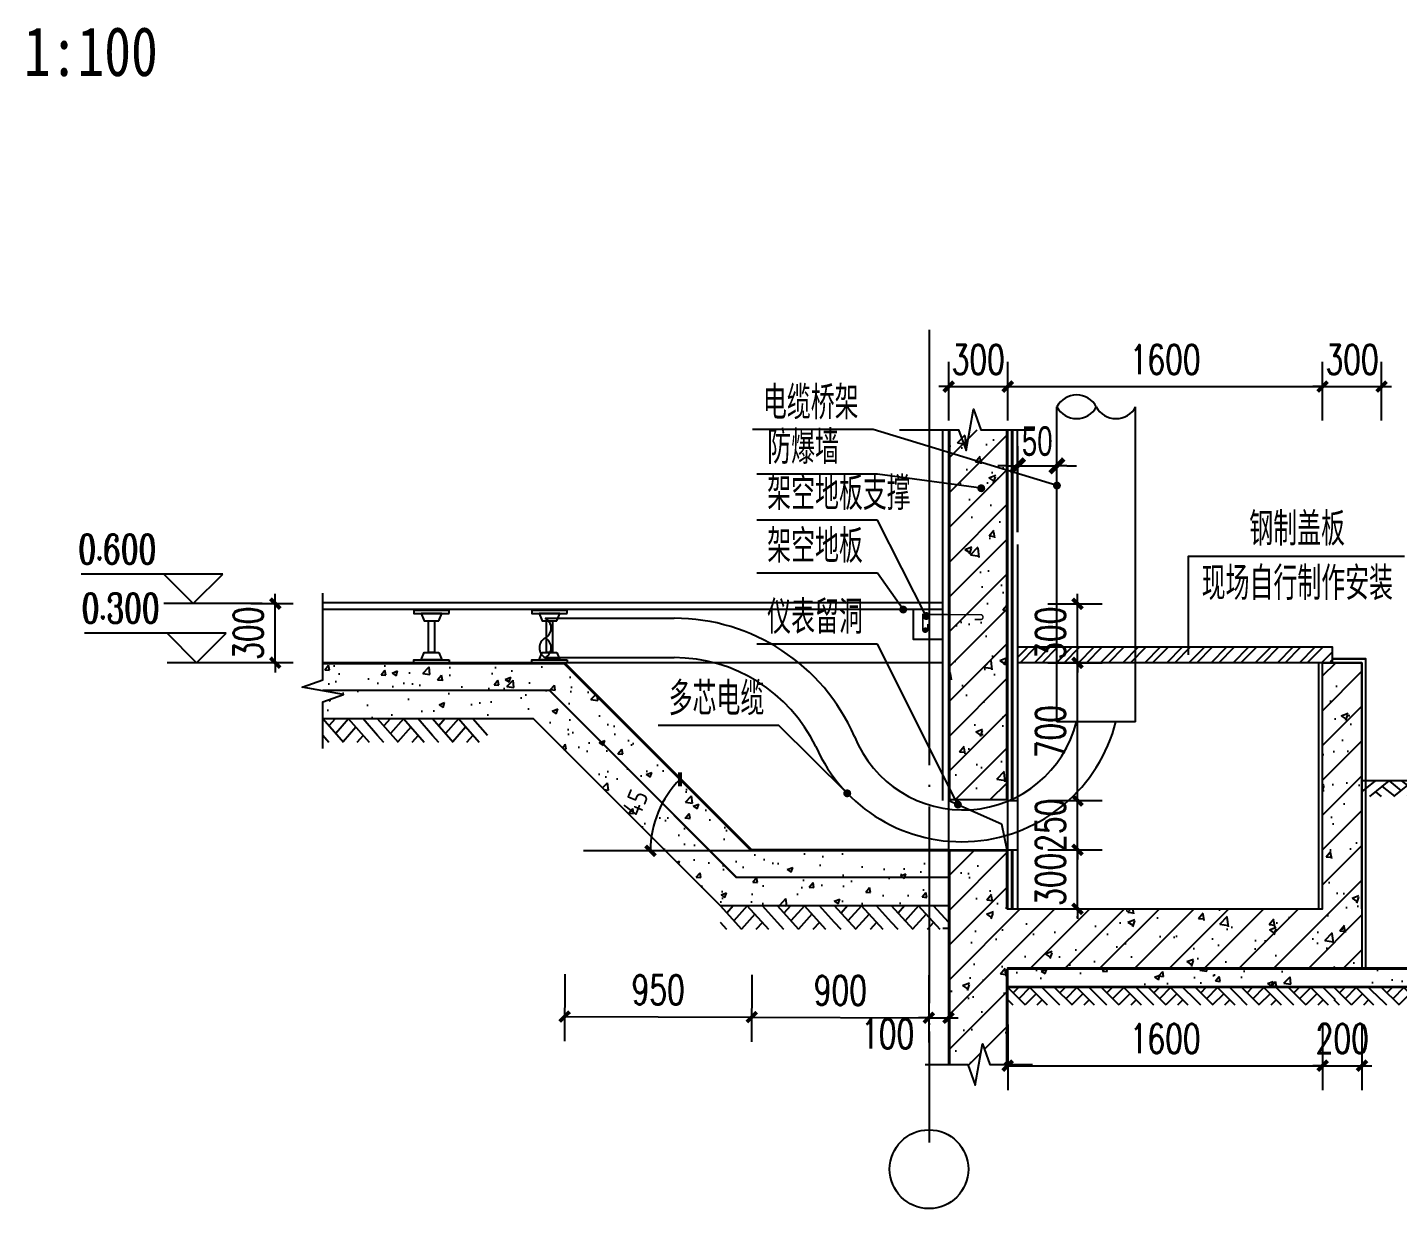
# Model space of a CAD drawing. Extents: x 5066963 to 5185393, y -485691 to -238129.
# Drawn here: x 5157944 to 5171868, y -411792 to -399793 of the extents above; entities that cross this region are included whole.
import ezdxf
from ezdxf.enums import TextEntityAlignment as Align

# ---------------------------------------------------------------- set-up
doc = ezdxf.new("R2010")
doc.units = 0
doc.header["$LTSCALE"] = 1000
doc.header["$MEASUREMENT"] = 0
doc.linetypes.add('DASH', pattern=[0.35, 0.25, -0.1])
doc.linetypes.add('DOTE', pattern=[2.42, 2, -0.2, 0.02, -0.2])
doc.layers.get('0').update_dxf_attribs({"linetype": 'CONTINUOUS'})
doc.layers.get('Defpoints').update_dxf_attribs({"linetype": 'CONTINUOUS'})
doc.layers.add('_0', color=7, linetype='CONTINUOUS', lineweight=25)
for name, color, linetype in [('AXIS', 3, 'CONTINUOUS'), ('AXIS_TEXT', 7, 'CONTINUOUS'), ('DIM_ELEV', 3, 'CONTINUOUS'), ('DIM_LEAD', 3, 'CONTINUOUS'), ('DIM_SYMB', 3, 'CONTINUOUS'), ('DOTE', 252, 'CONTINUOUS'), ('GROUND', 2, 'CONTINUOUS'), ('PUB_DIM', 3, 'CONTINUOUS'), ('PUB_HATCH', 8, 'CONTINUOUS'), ('PUB_TEXT', 7, 'CONTINUOUS'), ('REIN', 140, 'CONTINUOUS'), ('WALL', 2, 'CONTINUOUS'), ('z-详图标注', 3, 'CONTINUOUS'), ('图名', 15, 'CONTINUOUS'), ('填充', 251, 'CONTINUOUS')]:
    doc.layers.add(name, color=color, linetype=linetype)
doc.styles.add('_TCH_DIM', font='SIMPLEX', dxfattribs={"bigfont": 'GBCBIG'})
doc.styles.add('_TCH_DIM_T3', font='SIMPLEX', dxfattribs={"width": 0.705882, "bigfont": 'GBCBIG'})
doc.styles.add('_TCH_LABEL', font='COMPLEX', dxfattribs={"bigfont": 'GBCBIG'})
doc.styles.add('BW_DIM_T3', font='Bweng.shx', dxfattribs={"width": 0.7, "bigfont": 'hztxt.shx'})
doc.styles.add('COMPLEX', font='COMPLEX')
doc.styles.get("Standard").update_dxf_attribs({"font": 'GBENOR', "bigfont": 'GBCBIG'})
doc.styles.add('宋体', font='', dxfattribs={"width": 0.7})
doc.styles.get('宋体').set_extended_font_data('SimSun')
doc.dimstyles.new('_TCH_ARCH&&100', dxfattribs={"dimtxt": 297.5, "dimasz": 100, "dimexe": 250, "dimexo": 300, "dimgap": 126.25, "dimtad": 1, "dimdec": 0, "dimzin": 0, "dimdsep": 46, "dimtxsty": '_TCH_DIM_T3', "dimblk": 'ARCHTICK', "dimcen": 0.09, "dimclrt": 7, "dimazin": 2, "dimtfac": 1, "dimtdec": 0, "dimtix": 1, "dimtmove": 2, "dimatfit": 3, "dimfxl": 0, "dimtolj": 1, "dimtzin": 0, "dimarcsym": 0})
doc.dimstyles.new('CYZ_25_100$TCH&&100', dxfattribs={"dimtxt": 300, "dimasz": 100, "dimexe": 100, "dimexo": 100, "dimgap": 100, "dimtad": 1, "dimdec": 0, "dimlfac": 0.25, "dimzin": 0, "dimdsep": 46, "dimtxsty": 'BW_DIM_T3', "dimblk": '_bwk', "dimcen": 0, "dimclrt": 7, "dimadec": 0, "dimazin": 0, "dimtfac": 1, "dimtdec": 0, "dimtix": 1, "dimtmove": 2, "dimatfit": 0, "dimfxl": 0, "dimtolj": 1, "dimtzin": 0, "dimarcsym": 0})
doc.dimstyles.get("Standard").update_dxf_attribs({"dimscale": 100, "dimtxt": 3.5, "dimasz": 1, "dimexe": 2.5, "dimexo": 3, "dimgap": 1.5, "dimtad": 1, "dimdec": 0, "dimzin": 0, "dimdsep": 46, "dimtxsty": 'Standard', "dimblk": 'ARCHTICK', "dimcen": 0.09, "dimadec": 0, "dimazin": 0, "dimtfac": 1, "dimtdec": 0, "dimtix": 1, "dimtmove": 2, "dimatfit": 3, "dimfxl": 0, "dimtolj": 1, "dimtzin": 0, "dimarcsym": 0})

# ---------------------------------------------------------------- blocks, each defined once
blk = doc.blocks.new('_ArchTick')
at = {"color": 0, "linetype": 'ByBlock', "const_width": 0.4}
blk.add_lwpolyline([(-0.5, -0.5), (0.5, 0.5)], dxfattribs=at)
blk = doc.blocks.new('*D64')
at = {"layer": 'Defpoints', "color": 0}
for p in [(5168015, -408147), (5168615, -408147), (5168015, -408747)]:
    blk.add_point(p, dxfattribs=at)
at = {"layer": 'PUB_DIM', "color": 0, "lineweight": -2}
for p, q in [((5168615, -408147), (5168615, -408047)), ((5168315, -408147), (5168865, -408147)), ((5168615, -408747), (5168615, -408147)), ((5168315, -408747), (5168865, -408747)), ((5168615, -408747), (5168615, -408847))]:
    blk.add_line(p, q, dxfattribs=at)
at = {"layer": 'PUB_DIM', "color": 0, "lineweight": -2, "xscale": 100, "yscale": 100, "zscale": 100}
for p, rotation in [((5168615, -408147), 270), ((5168615, -408747), 90)]:
    blk.add_blockref('_ArchTick', p, dxfattribs=dict(at, rotation=rotation))
at = {"layer": 'PUB_DIM', "color": 7, "insert": (5168340, -408447), "char_height": 297.5, "attachment_point": 5, "rotation": 90, "style": '_TCH_DIM_T3'}
blk.add_mtext('\\A1;300', dxfattribs=at)
blk = doc.blocks.new('*D65')
at = {"layer": 'Defpoints', "color": 0}
for p in [(5168015, -407647), (5168615, -407647), (5168015, -408147)]:
    blk.add_point(p, dxfattribs=at)
at = {"layer": 'PUB_DIM', "color": 0, "lineweight": -2}
for p, q in [((5168615, -407647), (5168615, -407547)), ((5168315, -407647), (5168865, -407647)), ((5168615, -408147), (5168615, -407647)), ((5168315, -408147), (5168865, -408147)), ((5168615, -408147), (5168615, -408247))]:
    blk.add_line(p, q, dxfattribs=at)
at = {"layer": 'PUB_DIM', "color": 0, "lineweight": -2, "xscale": 100, "yscale": 100, "zscale": 100}
for p, rotation in [((5168615, -407647), 270), ((5168615, -408147), 90)]:
    blk.add_blockref('_ArchTick', p, dxfattribs=dict(at, rotation=rotation))
at = {"layer": 'PUB_DIM', "color": 7, "insert": (5168340, -407897), "char_height": 297.5, "attachment_point": 5, "rotation": 90, "style": '_TCH_DIM_T3'}
blk.add_mtext('\\A1;250', dxfattribs=at)
blk = doc.blocks.new('*D66')
at = {"layer": 'Defpoints', "color": 0}
for p in [(5168015, -406247), (5168615, -406247), (5168015, -407647)]:
    blk.add_point(p, dxfattribs=at)
at = {"layer": 'PUB_DIM', "color": 0, "lineweight": -2}
for p, q in [((5168315, -406247), (5168865, -406247)), ((5168615, -407647), (5168615, -406247)), ((5168315, -407647), (5168865, -407647))]:
    blk.add_line(p, q, dxfattribs=at)
at = {"layer": 'PUB_DIM', "color": 0, "lineweight": -2, "xscale": 100, "yscale": 100, "zscale": 100}
for p, rotation in [((5168615, -406247), 90), ((5168615, -407647), 270)]:
    blk.add_blockref('_ArchTick', p, dxfattribs=dict(at, rotation=rotation))
at = {"layer": 'PUB_DIM', "color": 7, "insert": (5168340, -406947), "char_height": 297.5, "attachment_point": 5, "rotation": 90, "style": '_TCH_DIM_T3'}
blk.add_mtext('\\A1;700', dxfattribs=at)
blk = doc.blocks.new('*D67')
at = {"layer": 'Defpoints', "color": 0}
for p in [(5168015, -405647), (5168615, -405647), (5168015, -406247)]:
    blk.add_point(p, dxfattribs=at)
at = {"layer": 'PUB_DIM', "color": 0, "lineweight": -2}
for p, q in [((5168615, -405647), (5168615, -405547)), ((5168315, -405647), (5168865, -405647)), ((5168615, -406247), (5168615, -405647)), ((5168315, -406247), (5168865, -406247)), ((5168615, -406247), (5168615, -406347))]:
    blk.add_line(p, q, dxfattribs=at)
at = {"layer": 'PUB_DIM', "color": 0, "lineweight": -2, "xscale": 100, "yscale": 100, "zscale": 100}
for p, rotation in [((5168615, -405647), 270), ((5168615, -406247), 90)]:
    blk.add_blockref('_ArchTick', p, dxfattribs=dict(at, rotation=rotation))
at = {"layer": 'PUB_DIM', "color": 7, "insert": (5168340, -405947), "char_height": 297.5, "attachment_point": 5, "rotation": 90, "style": '_TCH_DIM_T3'}
blk.add_mtext('\\A1;300', dxfattribs=at)
blk = doc.blocks.new('*D68')
at = {"layer": 'Defpoints', "color": 0}
for p in [(5167906, -409622), (5171106, -409622), (5171106, -410340)]:
    blk.add_point(p, dxfattribs=at)
at = {"layer": 'PUB_DIM', "color": 0, "lineweight": -2}
for p, q in [((5167906, -409922), (5167906, -410590)), ((5171106, -409922), (5171106, -410590)), ((5167906, -410340), (5171106, -410340))]:
    blk.add_line(p, q, dxfattribs=at)
at = {"layer": 'PUB_DIM', "color": 0, "lineweight": -2, "xscale": 100, "yscale": 100, "zscale": 100, "rotation": 180}
blk.add_blockref('_ArchTick', (5167906, -410340), dxfattribs=at)
at = {"layer": 'PUB_DIM', "color": 0, "lineweight": -2, "xscale": 100, "yscale": 100, "zscale": 100}
blk.add_blockref('_ArchTick', (5171106, -410340), dxfattribs=at)
at = {"layer": 'PUB_DIM', "color": 7, "insert": (5169506, -410065), "char_height": 297.5, "attachment_point": 5, "style": '_TCH_DIM_T3'}
blk.add_mtext('\\A1;1600', dxfattribs=at)
blk = doc.blocks.new('*D69')
at = {"layer": 'Defpoints', "color": 0}
for p in [(5171106, -409622), (5171506, -409622), (5171506, -410340)]:
    blk.add_point(p, dxfattribs=at)
at = {"layer": 'PUB_DIM', "color": 0, "lineweight": -2}
for p, q in [((5171106, -409922), (5171106, -410590)), ((5171506, -409922), (5171506, -410590)), ((5171106, -410340), (5171006, -410340)), ((5171106, -410340), (5171506, -410340)), ((5171506, -410340), (5171606, -410340))]:
    blk.add_line(p, q, dxfattribs=at)
at = {"layer": 'PUB_DIM', "color": 0, "lineweight": -2, "xscale": 100, "yscale": 100, "zscale": 100}
blk.add_blockref('_ArchTick', (5171106, -410340), dxfattribs=at)
at = {"layer": 'PUB_DIM', "color": 0, "lineweight": -2, "xscale": 100, "yscale": 100, "zscale": 100, "rotation": 180}
blk.add_blockref('_ArchTick', (5171506, -410340), dxfattribs=at)
at = {"layer": 'PUB_DIM', "color": 7, "insert": (5171306, -410065), "char_height": 297.5, "attachment_point": 5, "style": '_TCH_DIM_T3'}
blk.add_mtext('\\A1;200', dxfattribs=at)
blk = doc.blocks.new('*D39')
at = {"layer": 'Defpoints', "color": 0, "transparency": 16777216}
for p in [(5171706, -403441), (5171106, -404085), (5171706, -404085)]:
    blk.add_point(p, dxfattribs=at)
at = {"layer": 'PUB_DIM', "color": 0, "lineweight": -2, "transparency": 16777216}
for p, q in [((5171106, -403785), (5171106, -403191)), ((5171706, -403785), (5171706, -403191)), ((5171106, -403441), (5171006, -403441)), ((5171106, -403441), (5171706, -403441)), ((5171706, -403441), (5171806, -403441))]:
    blk.add_line(p, q, dxfattribs=at)
at = {"layer": 'PUB_DIM', "color": 0, "lineweight": -2, "transparency": 16777216, "xscale": 100, "yscale": 100, "zscale": 100}
blk.add_blockref('_ArchTick', (5171106, -403441), dxfattribs=at)
at = {"layer": 'PUB_DIM', "color": 0, "lineweight": -2, "transparency": 16777216, "xscale": 100, "yscale": 100, "zscale": 100, "rotation": 180}
blk.add_blockref('_ArchTick', (5171706, -403441), dxfattribs=at)
at = {"layer": 'PUB_DIM', "color": 7, "transparency": 16777216, "insert": (5171406, -403166), "char_height": 297.5, "attachment_point": 5, "style": '_TCH_DIM_T3'}
blk.add_mtext('\\A1;300', dxfattribs=at)
blk = doc.blocks.new('*D38')
at = {"layer": 'Defpoints', "color": 0, "transparency": 16777216}
for p in [(5171106, -403441), (5167906, -404085), (5171106, -404085)]:
    blk.add_point(p, dxfattribs=at)
at = {"layer": 'PUB_DIM', "color": 0, "lineweight": -2, "transparency": 16777216}
for p, q in [((5167906, -403785), (5167906, -403191)), ((5171106, -403785), (5171106, -403191)), ((5167906, -403441), (5171106, -403441))]:
    blk.add_line(p, q, dxfattribs=at)
at = {"layer": 'PUB_DIM', "color": 0, "lineweight": -2, "transparency": 16777216, "xscale": 100, "yscale": 100, "zscale": 100, "rotation": 180}
blk.add_blockref('_ArchTick', (5167906, -403441), dxfattribs=at)
at = {"layer": 'PUB_DIM', "color": 0, "lineweight": -2, "transparency": 16777216, "xscale": 100, "yscale": 100, "zscale": 100}
blk.add_blockref('_ArchTick', (5171106, -403441), dxfattribs=at)
at = {"layer": 'PUB_DIM', "color": 7, "transparency": 16777216, "insert": (5169506, -403166), "char_height": 297.5, "attachment_point": 5, "style": '_TCH_DIM_T3'}
blk.add_mtext('\\A1;1600', dxfattribs=at)
blk = doc.blocks.new('*D37')
at = {"layer": 'Defpoints', "color": 0, "transparency": 16777216}
for p in [(5167906, -403441), (5167306, -404085), (5167906, -404085)]:
    blk.add_point(p, dxfattribs=at)
at = {"layer": 'PUB_DIM', "color": 0, "lineweight": -2, "transparency": 16777216}
for p, q in [((5167306, -403785), (5167306, -403191)), ((5167906, -403785), (5167906, -403191)), ((5167306, -403441), (5167206, -403441)), ((5167306, -403441), (5167906, -403441)), ((5167906, -403441), (5168006, -403441))]:
    blk.add_line(p, q, dxfattribs=at)
at = {"layer": 'PUB_DIM', "color": 0, "lineweight": -2, "transparency": 16777216, "xscale": 100, "yscale": 100, "zscale": 100}
blk.add_blockref('_ArchTick', (5167306, -403441), dxfattribs=at)
at = {"layer": 'PUB_DIM', "color": 0, "lineweight": -2, "transparency": 16777216, "xscale": 100, "yscale": 100, "zscale": 100, "rotation": 180}
blk.add_blockref('_ArchTick', (5167906, -403441), dxfattribs=at)
at = {"layer": 'PUB_DIM', "color": 7, "transparency": 16777216, "insert": (5167606, -403166), "char_height": 297.5, "attachment_point": 5, "style": '_TCH_DIM_T3'}
blk.add_mtext('\\A1;300', dxfattribs=at)
blk = doc.blocks.new('_AXISO')
blk.add_circle((0, 0), 0.5)
at = {"layer": 'AXIS_TEXT', "style": 'COMPLEX', "width": 1.041667}
blk.add_attdef('A', text='', height=0.56, dxfattribs=at).set_placement((-0.25, -0.28), (0.25, -0.28), align=Align.FIT)
blk = doc.blocks.new('*D36')
at = {"layer": 'Defpoints', "color": 0, "transparency": 16777216}
for p in [(5167106, -409121), (5167306, -409122), (5167304, -409853)]:
    blk.add_point(p, dxfattribs=at)
at = {"layer": 'PUB_DIM', "color": 0, "lineweight": -2, "transparency": 16777216}
for p, q in [((5167105, -409421), (5167103, -410103)), ((5167305, -409422), (5167303, -410103)), ((5167104, -409853), (5167004, -409852)), ((5167104, -409853), (5167304, -409853)), ((5167304, -409853), (5167404, -409854))]:
    blk.add_line(p, q, dxfattribs=at)
at = {"layer": 'PUB_DIM', "color": 0, "lineweight": -2, "transparency": 16777216, "xscale": 100, "yscale": 100, "zscale": 100}
for p, rotation in [((5167104, -409853), 359.8151082876653), ((5167304, -409853), 179.8151082876653)]:
    blk.add_blockref('_ArchTick', p, dxfattribs=dict(at, rotation=rotation))
at = {"layer": 'PUB_DIM', "color": 7, "transparency": 16777216, "insert": (5166686, -410016), "char_height": 297.5, "attachment_point": 5, "rotation": 359.8151, "style": '_TCH_DIM_T3'}
blk.add_mtext('\\A1;100', dxfattribs=at)
blk = doc.blocks.new('*D35')
at = {"layer": 'Defpoints', "color": 0, "transparency": 16777216}
for p in [(5165306, -409116), (5167106, -409121), (5167104, -409853)]:
    blk.add_point(p, dxfattribs=at)
at = {"layer": 'PUB_DIM', "color": 0, "lineweight": -2, "transparency": 16777216}
for p, q in [((5165305, -409416), (5165303, -410097)), ((5167105, -409421), (5167103, -410103)), ((5165304, -409847), (5167104, -409853))]:
    blk.add_line(p, q, dxfattribs=at)
at = {"layer": 'PUB_DIM', "color": 0, "lineweight": -2, "transparency": 16777216, "xscale": 100, "yscale": 100, "zscale": 100}
for p, rotation in [((5165304, -409847), 179.8151082876895), ((5167104, -409853), 359.8151082876894)]:
    blk.add_blockref('_ArchTick', p, dxfattribs=dict(at, rotation=rotation))
at = {"layer": 'PUB_DIM', "color": 7, "transparency": 16777216, "insert": (5166205, -409575), "char_height": 297.5, "attachment_point": 5, "rotation": 359.8151, "style": '_TCH_DIM_T3'}
blk.add_mtext('\\A1;900', dxfattribs=at)
blk = doc.blocks.new('*D34')
at = {"layer": 'Defpoints', "color": 0, "transparency": 16777216}
for p in [(5163405, -409110), (5165306, -409116), (5165304, -409847)]:
    blk.add_point(p, dxfattribs=at)
at = {"layer": 'PUB_DIM', "color": 0, "lineweight": -2, "transparency": 16777216}
for p, q in [((5163404, -409410), (5163402, -410091)), ((5165305, -409416), (5165303, -410097)), ((5163403, -409841), (5165304, -409847))]:
    blk.add_line(p, q, dxfattribs=at)
at = {"layer": 'PUB_DIM', "color": 0, "lineweight": -2, "transparency": 16777216, "xscale": 100, "yscale": 100, "zscale": 100}
for p, rotation in [((5163403, -409841), 179.8151082876907), ((5165304, -409847), 359.8151082876907)]:
    blk.add_blockref('_ArchTick', p, dxfattribs=dict(at, rotation=rotation))
at = {"layer": 'PUB_DIM', "color": 7, "transparency": 16777216, "insert": (5164354, -409569), "char_height": 297.5, "attachment_point": 5, "rotation": 359.8151, "style": '_TCH_DIM_T3'}
blk.add_mtext('\\A1;950', dxfattribs=at)
blk = doc.blocks.new('*D31')
at = {"layer": 'Defpoints', "color": 0, "transparency": 16777216}
for p in [(5160463, -405647), (5160945, -405647), (5160945, -406247)]:
    blk.add_point(p, dxfattribs=at)
at = {"layer": 'PUB_DIM', "color": 0, "lineweight": -2, "transparency": 16777216}
for p, q in [((5160463, -405647), (5160463, -405547)), ((5160645, -405647), (5160213, -405647)), ((5160463, -406247), (5160463, -405647)), ((5160645, -406247), (5160213, -406247)), ((5160463, -406247), (5160463, -406347))]:
    blk.add_line(p, q, dxfattribs=at)
at = {"layer": 'PUB_DIM', "color": 0, "lineweight": -2, "transparency": 16777216, "xscale": 100, "yscale": 100, "zscale": 100}
for p, rotation in [((5160463, -405647), 270), ((5160463, -406247), 90)]:
    blk.add_blockref('_ArchTick', p, dxfattribs=dict(at, rotation=rotation))
at = {"layer": 'PUB_DIM', "color": 7, "transparency": 16777216, "insert": (5160188, -405947), "char_height": 297.5, "attachment_point": 5, "rotation": 90, "style": '_TCH_DIM_T3'}
blk.add_mtext('\\A1;300', dxfattribs=at)
blk = doc.blocks.new('_bwk')
blk.add_line((-1, 0), (0, 0))
at = {"const_width": 0.5}
blk.add_lwpolyline([(-0.7, -0.7), (0.7, 0.7)], dxfattribs=at)
blk = doc.blocks.new('*D30')
at = {"layer": 'Defpoints', "color": 0, "transparency": 16777216}
for p in [(5168406, -404247), (5168006, -404847), (5168406, -404847)]:
    blk.add_point(p, dxfattribs=at)
at = {"layer": 'z-详图标注', "color": 0, "lineweight": -2, "transparency": 16777216}
for p, q in [((5168006, -404747), (5168006, -404147)), ((5168406, -404747), (5168406, -404147)), ((5167906, -404247), (5167806, -404247)), ((5168006, -404247), (5168406, -404247)), ((5168506, -404247), (5168606, -404247))]:
    blk.add_line(p, q, dxfattribs=at)
at = {"layer": 'z-详图标注', "color": 0, "lineweight": -2, "transparency": 16777216, "xscale": 100, "yscale": 100, "zscale": 100}
blk.add_blockref('_bwk', (5168006, -404247), dxfattribs=at)
at = {"layer": 'z-详图标注', "color": 0, "lineweight": -2, "transparency": 16777216, "xscale": 100, "yscale": 100, "zscale": 100, "rotation": 180}
blk.add_blockref('_bwk', (5168406, -404247), dxfattribs=at)
at = {"layer": 'z-详图标注', "color": 7, "transparency": 16777216, "insert": (5168206, -403997), "char_height": 300, "attachment_point": 5, "style": 'BW_DIM_T3'}
blk.add_mtext('\\A1;50', dxfattribs=at)
blk = doc.blocks.new('$LinePat$00000007')
for p, q in [((0, -210), (210, 0)), ((120, -300), (420, 0)), ((420, 0), (608, -188)), ((495, -300), (795, 0)), ((615, 0), (705, -90)), ((315, -105), (502, -293)), ((210, -210), (300, -300)), ((705, -300), (795, -210))]:
    blk.add_line(p, q)
blk = doc.blocks.new('*U28')
at = {"xscale": 0.3999999999999999, "yscale": 0.3999999999999999}
blk.add_blockref('$LinePat$00000007', (-159, 0), dxfattribs=at)
blk = doc.blocks.new('*D29')
at = {"layer": 'Defpoints', "color": 0, "transparency": 16777216}
for p in [(5163401, -406257), (5164412, -407644), (5163595, -408157), (5165301, -408157), (5165301, -408157)]:
    blk.add_point(p, dxfattribs=at)
at = {"layer": '填充', "color": 0, "lineweight": -2, "transparency": 16777216}
blk.add_arc((5165301, -408157), 1026, 134.9872, 180, dxfattribs=at)
at = {"layer": '填充', "color": 0, "lineweight": -2, "transparency": 16777216, "xscale": 100, "yscale": 100, "zscale": 100}
for p, rotation in [((5164576, -407432), 44.98719397758126), ((5164275, -408157), 270.0000000000053)]:
    blk.add_blockref('_ArchTick', p, dxfattribs=dict(at, rotation=rotation))
at = {"layer": '填充', "color": 0, "transparency": 16777216, "insert": (5164122, -407669), "char_height": 200, "attachment_point": 5, "rotation": 67.4936}
blk.add_mtext('\\A1;45', dxfattribs=at)
blk = doc.blocks.new('*U27')
at = {"xscale": 0.2999999999999999, "yscale": 0.2999999999999999}
blk.add_blockref('$LinePat$00000007', (-119.25, 0), dxfattribs=at)
blk = doc.blocks.new('$LinePat$素土夯实')
at = {"color": 0}
for p, q in [((0, -210), (210, 0)), ((120, -300), (420, 0)), ((420, 0), (608, -188)), ((495, -300), (795, 0)), ((615, 0), (705, -90)), ((210, -210), (300, -300)), ((315, -105), (502, -293)), ((705, -300), (795, -210))]:
    blk.add_line(p, q, dxfattribs=at)

msp = doc.modelspace()

# ---------------------------------------------------------------- hatches: boundary and pattern name
h = msp.add_hatch()
h.set_pattern_fill('STEEL', color=4, scale=100, style=0)
h.set_pattern_definition([(45, (4943222.77, -332012.78), (-112.2532, 112.2532), []), (45, (4943222.77, -331933.4), (-112.2532, 112.2532), [])])
h.paths.add_polyline_path([(5168006.2, -406086.6), (5168006.2, -406246.6), (5171203.4, -406246.6), (5171203.4, -406086.6)])
h = msp.add_hatch()
h.set_pattern_fill('混凝土', color=0, scale=80, style=0)
h.set_pattern_definition([(50, (5164629.6, -407824.04), (573.808, -50.202), [60, -660]), (355, (5164629.6, -407824.04), (-111, 601.754), [48, -528]), (100.451, (5164677.4, -407828.2), (462.808, 551.55), [50.992, -560.914]), (46.184, (5164629.6, -407664.04), (853.79, -132.415), [90, -990]), (96.636, (5164700.7, -407675.1), (747.73, 779.29), [76.49, -841.37]), (351.184, (5164629.6, -407664), (747.73, 779.29), [72, -792]), (21, (5164709.6, -407704.04), (477.526, -322.095), [60, -660]), (326, (5164709.6, -407704.04), (194.652, 580.12), [48, -528]), (71.451, (5164749.4, -407730.9), (672.18, 258.024), [50.992, -560.914]), (37.5, (5164629.58, -407824.04), (9.728, 266.315), [0, -521.6, 0, -536, 0, -530]), (7.5, (5164629.58, -407824.04), (210.456, 315.529), [0, -305.6, 0, -509.6, 0, -202]), (327.5, (5164451.18, -407824.04), (427.058, -18.044), [0, -200, 0, -624, 0, -828]), (317.5, (5164371.18, -407824.04), (466.549, 80.084), [0, -260, 0, -414.4, 0, -588])])
h.paths.add_polyline_path([(5163400.6, -406256.5), (5160945.3, -406256.5), (5160945.3, -406419), (5160735.3, -406493.5), (5161155.3, -406567.6), (5160945.3, -406644), (5160945.3, -406816.5), (5163085.9, -406816.5), (5164426.1, -408157.4), (5165300.6, -408157.4)])
h.paths.add_polyline_path([(5167106.2, -408427.4), (5165148.9, -408427.4), (5164879, -408157.4), (5164426.1, -408157.4), (5164985.9, -408717.4), (5167106.2, -408717.4)])
h.paths.add_polyline_path([(5167106.2, -408157.4), (5165300.6, -408157.4), (5164879, -408157.4), (5165148.9, -408427.4), (5167106.2, -408427.4)], flags=17)
h.paths.add_polyline_path([(5168887.8, -409356.5), (5171344, -409356.5), (5171344, -409536.5), (5168887.9, -409536.5)])
h.paths.add_polyline_path([(5171344, -409356.5), (5172296.2, -409356.5), (5172296.2, -409536.5), (5171344, -409536.5)])
h.paths.add_polyline_path([(5167906.2, -409356.5), (5168887.8, -409356.5), (5168887.9, -409536.5), (5167906.2, -409536.5)])
h.paths.add_polyline_path([(5164200.7, -407867.7), (5164318.1, -407584.2), (5164080.8, -407485.9), (5163963.3, -407769.4)], flags=24)
at = {"layer": 'GROUND', "ltscale": 2}
h = msp.add_hatch(dxfattribs=at)
h.set_pattern_fill('钢筋混凝土', color=0, scale=100, style=0)
h.set_pattern_definition([(45, (-14793455.39, 1279253.65), (-176.7766953, 176.7766953), []), (50, (-14793455.4, 1279253.65), (717.260183, -62.752135), [75, -825]), (355, (-14793455.4, 1279253.65), (-138.751334, 752.192134), [60, -660]), (100.4514, (-14793395.6, 1279248.4), (578.509382, 689.439542), [63.74019, -701.142112]), (46.1842, (-14793455.4, 1279453.65), (1067.24105, -165.519014), [112.5, -1237.5]), (96.6356, (-14793366.4, 1279439.9), (934.662706, 974.11787), [95.61029, -1051.713]), (351.1842, (-14793455.4, 1279453.6), (934.661945, 974.1186), [90, -990]), (21, (-14793355.4, 1279403.65), (596.907052, -402.61889), [75, -825]), (326, (-14793355.4, 1279403.65), (243.315332, 725.150045), [60, -660]), (71.4514, (-14793305.64, 1279370.1), (840.222629, 322.530497), [63.74019, -701.142112]), (37.5, (-14793455.39, 1279253.65), (12.1598553, 332.8938538), [0, -652, 0, -670, 0, -662.5]), (7.5, (-14793455.4, 1279253.65), (263.0695374, 394.411712), [0, -382, 0, -637, 0, -252.5]), (327.5, (-14793678.4, 1279253.65), (533.822436, -22.5548717), [0, -250, 0, -780, 0, -1035]), (317.5, (-14793778.4, 1279253.65), (583.186169, 100.104982), [0, -325, 0, -518, 0, -735])])
h.paths.add_polyline_path([(5171506.2, -408146.5), (5171106.2, -408146.5), (5171106.2, -408746.5), (5171106.2, -408746.5), (5171106.1, -408746.5), (5167896.2, -408746.5), (5167896.2, -408157.4), (5167316.2, -408157.4), (5167316.2, -410328.4), (5167499.6, -410328.4), (5167576.1, -410538.4), (5167650.1, -410118.4), (5167724.6, -410328.4), (5167896.2, -410328.4), (5167896.2, -409356.5), (5167906.2, -409346.5), (5171506.2, -409346.5)])
h.paths.add_polyline_path([(5171506.2, -407646.5), (5171106.2, -407646.5), (5171106.2, -408146.5), (5171506.2, -408146.5)])
h.paths.add_polyline_path([(5171506.2, -406246.6), (5171106.2, -406246.6), (5171106.2, -407646.5), (5171506.2, -407646.5)])
h.paths.add_polyline_path([(5167316.2, -407636.5), (5167896.2, -407636.5), (5167896.2, -403881.2), (5167316.2, -403881.2)])

# ---------------------------------------------------------------- linework, layer by layer
at = {"color": 4}
for p, q in [((5168406.2, -406846.5), (5168406.2, -403646.5)), ((5169206.2, -406846.5), (5169206.2, -403646.5)), ((5163206.2, -405794.5), (5164514.9, -405794.5)), ((5163206.2, -406194.5), (5164514.9, -406194.5)), ((5169206.2, -406846.5), (5168406.2, -406846.5))]:
    msp.add_line(p, q, dxfattribs=at)
msp.add_line((5168006.2, -405046.6), (5168006.2, -408746.5))
at = {"color": 0}
msp.add_line((5167246.2, -406246.5), (5163406.2, -406246.5), dxfattribs=at)
at = {"linetype": 'DASH', "const_width": 30}
for points in [[(5167951.2, -403881.2), (5167951.2, -407646.5)], [(5167951.2, -408746.5), (5167951.2, -408146.5)]]:
    msp.add_lwpolyline(points, dxfattribs=at)
msp.add_lwpolyline([(5167246.2, -405706.6), (5166946.2, -405706.6), (5166946.2, -406006.6), (5167246.2, -406006.6)], close=True)
at = {"color": 4}
msp.add_lwpolyline([(5168006.2, -406086.6), (5171203.4, -406086.6), (5171203.4, -406246.6), (5168006.2, -406246.6)], dxfattribs=at)
for points in [[(5171066.2, -408746.5), (5171066.2, -406246.6)], [(5171203.4, -406206.6), (5171538, -406206.6)], [(5171546.2, -409346.5), (5171546.2, -406206.6), (5171203.4, -406206.6)], [(5167306.2, -407646.5), (5167843, -407882.8), (5167896.2, -408147.4)], [(5167896.2, -407646.5), (5168006.2, -407646.5)], [(5167306.2, -408147.4), (5167906.2, -408147.4)], [(5167896.2, -408147.4), (5168006.2, -408147.4)]]:
    msp.add_lwpolyline(points)
for centre, radius, start, end in [((5168606.2, -403753.2), 226.7, 28.07249, 151.92751), ((5168606.2, -403539.9), 226.7, 208.07249, 331.92751), ((5169006.2, -403539.9), 226.7, 208.07249, 331.92751), ((5163152.9, -405894.5), 113.3, 298.07249, 61.92751), ((5164514.9, -407794.5), 2000, 23.5803, 90), ((5163259.5, -406094.5), 113.3, 118.07249, 241.92751), ((5163152.9, -406094.5), 113.3, 298.07249, 61.92751), ((5164514.9, -407794.5), 1600, 25.83648, 90), ((5167437.3, -406445.7), 1619.3, 203.72577, 345.66783), ((5167452.9, -406551.3), 1190.5, 201.85158, 345.64278)]:
    msp.add_arc(centre, radius, start, end, dxfattribs=at)
at = {"layer": '_0', "color": 0}
msp.add_line((5167306.2, -408947.4), (5167246.2, -408947.4), dxfattribs=at)
at = {"layer": 'AXIS'}
for p, q in [((5167106.2, -408765), (5167106.2, -409478)), ((5167106.2, -409991.5), (5167106.2, -410991.5))]:
    msp.add_line(p, q, dxfattribs=at)
at = {"layer": 'DIM_ELEV'}
for p, q in [((5159929.4, -405346.5), (5158490.9, -405346.5)), ((5159629.4, -405646.5), (5159329.4, -405346.5)), ((5159629.4, -405646.5), (5159929.4, -405346.5)), ((5160329.4, -405646.5), (5159329.4, -405646.5)), ((5159963.2, -405946.5), (5158524.7, -405946.5)), ((5159663.2, -406246.5), (5159363.2, -405946.5)), ((5159663.2, -406246.5), (5159963.2, -405946.5)), ((5160363.2, -406246.5), (5159363.2, -406246.5))]:
    msp.add_line(p, q, dxfattribs=at)
at = {"layer": 'DIM_ELEV', "color": 0}
msp.add_line((5160550.1, -406246.5), (5160150.1, -406246.5), dxfattribs=at)
at = {"layer": 'DIM_LEAD'}
for p, q in [((5166539, -403877.9), (5165313, -403877.9)), ((5168406.2, -404446.5), (5166539, -403877.9)), ((5166582.6, -404331.6), (5165356.6, -404331.6)), ((5167637, -404474), (5166582.6, -404331.6)), ((5166582.6, -404799.6), (5165356.6, -404799.6)), ((5167078.5, -405771.9), (5166582.6, -404799.6)), ((5166582.6, -405336.1), (5165356.6, -405336.1)), ((5166844, -405706.6), (5166582.6, -405336.1)), ((5166582.6, -406057.4), (5165356.6, -406057.4)), ((5167399.8, -407687.7), (5166582.6, -406057.4)), ((5165581.1, -406885), (5164355.1, -406885)), ((5166275.2, -407573.2), (5165581.1, -406885))]:
    msp.add_line(p, q, dxfattribs=at)
at = {"layer": 'DIM_LEAD', "const_width": 40}
for points in [[(5167656.8, -404476.7, 1), (5167617.2, -404471.3, 1)], [(5168425.3, -404452.3, 1), (5168387.1, -404440.7, 1)], [(5166855.5, -405722.9, 1), (5166832.4, -405690.2, 1)], [(5167087.6, -405789.7, 1), (5167069.4, -405754, 1)], [(5166289.4, -407587.3, 1), (5166261, -407559.1, 1)], [(5167408.8, -407705.6, 1), (5167390.8, -407669.8, 1)]]:
    msp.add_lwpolyline(points, format="xyb", close=True, dxfattribs=at)
at = {"layer": 'DIM_SYMB', "color": 0}
for points in [[(5166806.3, -403881.2), (5167407.3, -403881.2), (5167483.8, -404091.2), (5167557.8, -403671.2), (5167632.3, -403881.2), (5168179.5, -403881.2)], [(5160945.3, -407116.5), (5160945.3, -406644), (5161155.3, -406567.6), (5160735.3, -406493.5), (5160945.3, -406419), (5160945.3, -405539.6)], [(5167065.7, -410328.4), (5167499.6, -410328.4), (5167576.1, -410538.4), (5167650.1, -410118.4), (5167724.6, -410328.4), (5168158.5, -410328.4)]]:
    msp.add_lwpolyline(points, dxfattribs=at)
at = {"layer": 'DIM_SYMB'}
msp.add_lwpolyline([(5171939.6, -405166.6), (5169739.6, -405166.6), (5169739.6, -406166.6)], dxfattribs=at)
at = {"layer": 'DOTE', "linetype": 'DOTE'}
msp.add_line((5167106.2, -402866.4), (5167106.2, -411121.9), dxfattribs=at)
at = {"layer": 'DOTE', "ltscale": 0.2}
msp.add_line((5167106.2, -403879.5), (5167106.2, -405636.6), dxfattribs=at)
at = {"layer": 'GROUND', "color": 0, "ltscale": 2}
for p, q in [((5167246.2, -407646.5), (5167246.2, -403881.2)), ((5168006.2, -404921.7), (5168006.2, -403881.2)), ((5168006.2, -404046.6), (5168006.2, -404921.7)), ((5167306.2, -405516.6), (5167306.2, -405446.6)), ((5167246.2, -405636.6), (5160945.3, -405636.6)), ((5167246.2, -405706.6), (5160945.3, -405706.6)), ((5167246.2, -405706.6), (5167246.2, -405636.6)), ((5171506.2, -406246.6), (5171106.2, -406246.6)), ((5171506.2, -408746.5), (5171506.2, -406246.6)), ((5167906.2, -410328.4), (5167906.2, -409346.5))]:
    msp.add_line(p, q, dxfattribs=at)
at = {"layer": 'GROUND', "color": 0, "ltscale": 2, "const_width": 20}
for points in [[(5167316.2, -404046.6), (5167316.2, -403881.2)], [(5167896.2, -403881.2), (5167896.2, -404046.6)], [(5167896.2, -409356.5), (5167896.2, -410328.4)]]:
    msp.add_lwpolyline(points, dxfattribs=at)
at = {"layer": 'GROUND', "color": 0, "ltscale": 2}
for points in [[(5162229.3, -405746.5), (5162229.3, -405716.5), (5161869.3, -405716.5), (5161869.3, -405746.5)], [(5162124.3, -405821.5), (5162154.3, -405746.5), (5161944.3, -405746.5), (5161974.3, -405821.5)], [(5163429.3, -405746.5), (5163429.3, -405716.5), (5163069.3, -405716.5), (5163069.3, -405746.5)], [(5163324.3, -405821.5), (5163354.3, -405746.5), (5163144.3, -405746.5), (5163174.3, -405821.5)], [(5162124.3, -406141.5), (5162154.3, -406216.5), (5161944.3, -406216.5), (5161974.3, -406141.5)], [(5163324.3, -406141.5), (5163354.3, -406216.5), (5163144.3, -406216.5), (5163174.3, -406141.5)], [(5162229.3, -406216.5), (5162229.3, -406246.5), (5161869.3, -406246.5), (5161869.3, -406216.5)], [(5163429.3, -406216.5), (5163429.3, -406246.5), (5163069.3, -406246.5), (5163069.3, -406216.5)], [(5172406.2, -409546.5), (5167906.2, -409546.5), (5167906.2, -409346.5), (5172406.2, -409346.5)]]:
    msp.add_lwpolyline(points, close=True, dxfattribs=at)
for points in [[(5162079.3, -405821.5), (5162079.3, -406141.5), (5162019.3, -406141.5), (5162019.3, -405821.5)], [(5163279.3, -405821.5), (5163279.3, -406141.5), (5163219.3, -406141.5), (5163219.3, -405821.5)], [(5167306.2, -408147.4), (5165306.2, -408147.4), (5163406.2, -406246.5), (5160945.3, -406246.5)]]:
    msp.add_lwpolyline(points, dxfattribs=at)
at = {"layer": 'REIN', "const_width": 15}
msp.add_lwpolyline([(5167569.8, -405807.8), (5167629.8, -405807.9, 1), (5167629.9, -405757.9), (5167042.9, -405756.9), (5167042.6, -405911.7, 1), (5167092.6, -405911.8), (5167092.7, -405851.8)], format="xyb", dxfattribs=at)
at = {"layer": 'REIN', "const_width": 25}
for points in [[(5167058.6, -405781.9, 1), (5167083.6, -405781.9, 1)], [(5167058.4, -405911.8, -1), (5167083.4, -405911.8, -1)]]:
    msp.add_lwpolyline(points, format="xyb", close=True, dxfattribs=at)
at = {"layer": 'WALL'}
for p, q in [((5167306.2, -410328.4), (5167306.2, -403881.2)), ((5167906.2, -408746.5), (5167906.2, -403881.2)), ((5171106.2, -408746.5), (5171106.2, -406246.6)), ((5172547.8, -407446.5), (5171506.2, -407446.5))]:
    msp.add_line(p, q, dxfattribs=at)
at = {"layer": 'WALL', "const_width": 20}
for points in [[(5167896.2, -404046.6), (5167896.2, -407636.5), (5167316.2, -407636.5), (5167316.2, -404046.6), (5167329.6, -404046.6)], [(5167306.2, -408157.4), (5165300.6, -408157.4), (5163400.6, -406256.5), (5160945.3, -406256.5)], [(5167306.2, -408427.4), (5165148.9, -408427.4), (5163248.9, -406526.5), (5160945.3, -406526.5)], [(5167316.2, -410328.4), (5167316.2, -408157.4), (5167896.2, -408157.4), (5167896.2, -408746.5)], [(5167906.2, -409356.5), (5172396.2, -409356.5), (5172396.2, -409536.5), (5167906.2, -409536.5)]]:
    msp.add_lwpolyline(points, dxfattribs=at)
at = {"layer": 'WALL'}
for points in [[(5167896.2, -408746.5), (5171106.2, -408746.5), (5171106.2, -406246.6), (5171506.2, -406246.6), (5171506.2, -409356.5), (5167896.2, -409356.5)], [(5167306.2, -408717.4), (5164985.9, -408717.4), (5163085.9, -406816.5), (5160945.3, -406816.5)]]:
    msp.add_lwpolyline(points, dxfattribs=at)
at = {"layer": '填充'}
msp.add_line((5165300.6, -408157.4), (5163595.5, -408157.4), dxfattribs=at)

# ---------------------------------------------------------------- block references
at = {"color": 0, "extrusion": (0, 0, -1), "xscale": -0.6550966752693057, "yscale": 0.5333333333333599, "zscale": -0.5333333333333333}
msp.add_blockref('$LinePat$素土夯实', (-5171506.2, -407446.5), dxfattribs=at)
at = {"layer": 'AXIS', "xscale": 800, "yscale": 800, "zscale": 800}
msp.add_blockref('_AXISO', (5167106.2, -411391.5), dxfattribs=at)
at = {"layer": 'PUB_HATCH', "yscale": 2, "zscale": 2}
for name, p, xscale in [('*U28', (5161224.1, -406816.5), -1.753205565163514), ('*U28', (5161781.6, -406816.5), -1.753205565163514), ('*U28', (5162339.1, -406816.5), -1.753205565163514), ('*U28', (5165275.9, -408717.4), -1.824159978969952), ('*U28', (5165856, -408717.4), -1.824159978969952), ('*U28', (5166436.1, -408717.4), -1.824159978969952), ('*U28', (5167016.2, -408717.4), -1.824159978969952), ('*U27', (5168144.5, -409546.5), -1.998580526349338), ('*U27', (5168621.2, -409546.5), -1.998580526349338), ('*U27', (5169097.9, -409546.5), -1.998580526349338), ('*U27', (5169574.5, -409546.5), -1.998580526349338), ('*U27', (5170051.2, -409546.5), -1.998580526349338), ('*U27', (5170522.2, -409546.5), -1.998580526349338), ('*U27', (5170998.8, -409546.5), -1.998580526349338), ('*U27', (5171461.6, -409546.5), -1.998580526349338), ('*U27', (5171944.5, -409546.5), -1.998580526349338)]:
    msp.add_blockref(name, p, dxfattribs=dict(at, xscale=xscale))

# ---------------------------------------------------------------- texts
at = {"layer": 'PUB_TEXT'}
for s, style, p in [('电缆桥架', '_TCH_LABEL', (5165418, -403772.9)), ('防爆墙', '_TCH_LABEL', (5165461.6, -404226.6)), ('架空地板支撑', '_TCH_LABEL', (5165461.6, -404694.6)), ('钢制盖板', '_TCH_DIM', (5170361.1, -405057)), ('架空地板', '_TCH_LABEL', (5165461.6, -405231.1)), ('现场自行制作安装', '_TCH_DIM', (5169877.1, -405609.1)), ('仪表留洞', '_TCH_LABEL', (5165461.6, -405952.4)), ('多芯电缆', '_TCH_LABEL', (5164460.1, -406780))]:
    msp.add_text(s, height=337.59, dxfattribs=dict(at, style=style)).set_placement(p)
at = {"layer": 'PUB_TEXT', "style": '_TCH_LABEL', "width": 0.705882}
for s, p in [('0.600', (5158460.9, -405241.5)), ('0.300', (5158494.7, -405841.5))]:
    msp.add_text(s, height=297.5, dxfattribs=at).set_placement(p)
at = {"layer": '图名', "style": '宋体', "width": 0.8}
msp.add_text('1:100', height=500, dxfattribs=at).set_placement((5157908.1, -400286.6))

# ---------------------------------------------------------------- dimensions: what is measured, and where the dimension line sits
at = {"layer": 'PUB_DIM'}
for p1, p2, distance, text, picture, middle in [((5167306.2, -404084.6), (5167906.2, -404084.6), 643.3, '300', '*D37', (5167606.2, -403166.3)), ((5167906.2, -404084.6), (5171106.2, -404084.6), 643.3, '1600', '*D38', (5169506.2, -403166.3)), ((5171106.2, -404084.6), (5171706.2, -404084.6), 643.3, '300', '*D39', (5171406.2, -403166.3)), ((5160945.3, -406246.5), (5160945.3, -405646.6), 482.4, '300', '*D31', (5160187.9, -405946.6)), ((5163405.3, -409109.5), (5165306.2, -409115.6), -731.3, '950', '*D34', (5164354.3, -409568.9)), ((5165306.2, -409115.6), (5167106.2, -409121.5), -731.3, '900', '*D35', (5166204.7, -409574.9))]:
    dim = msp.add_aligned_dim(p1=p1, p2=p2, distance=distance, text=text, dimstyle='_TCH_ARCH&&100', dxfattribs=at)
    dim.commit()
    dim.dimension.update_dxf_attribs({"geometry": picture, "text_midpoint": middle})
at = {"layer": 'PUB_DIM', "color": 0}
for p1, p2, distance, text, picture, middle in [((5168014.6, -406246.6), (5168014.6, -405646.6), -600.5, '300', '*D67', (5168340.1, -405946.6)), ((5168014.6, -407646.5), (5168014.6, -406246.6), -600.5, '700', '*D66', (5168340.1, -406946.5)), ((5168014.6, -408146.5), (5168014.6, -407646.5), -600.5, '250', '*D65', (5168340.1, -407896.5)), ((5168014.6, -408746.5), (5168014.6, -408146.5), -600.5, '300', '*D64', (5168340.1, -408446.5)), ((5167906.2, -409621.7), (5171106.2, -409621.7), -717.9, '1600', '*D68', (5169506.2, -410064.6)), ((5171106.2, -409621.7), (5171506.2, -409621.7), -717.9, '200', '*D69', (5171306.2, -410064.6))]:
    dim = msp.add_aligned_dim(p1=p1, p2=p2, distance=distance, text=text, dimstyle='_TCH_ARCH&&100', dxfattribs=at)
    dim.commit()
    dim.dimension.update_dxf_attribs({"geometry": picture, "text_midpoint": middle})
at = {"layer": 'PUB_DIM'}
dim = msp.add_linear_dim(base=(5167303.8, -409853.4), p1=(5167106.2, -409121.5), p2=(5167306.1, -409122.1), angle=359.81511, text='100', dimstyle='_TCH_ARCH&&100', dxfattribs=at)
dim.commit()
dim.dimension.update_dxf_attribs({"geometry": '*D36', "text_midpoint": (5166686.4, -410015.7), "dimtype": 129})
at = {"layer": 'z-详图标注'}
dim = msp.add_aligned_dim(p1=(5168006.2, -404846.5), p2=(5168406.2, -404846.5), distance=600, text='50', dimstyle='CYZ_25_100$TCH&&100', dxfattribs=at)
dim.commit()
dim.dimension.update_dxf_attribs({"geometry": '*D30', "text_midpoint": (5168206.2, -403996.5)})
at = {"layer": '填充', "color": 3}
dim = msp.add_angular_dim_2l(base=(5164412.5, -407644.5), line1=((5165300.6, -408157.4), (5163400.6, -406256.5)), line2=((5165300.6, -408157.4), (5163595.5, -408157.4)), text='45', dimstyle='Standard', override={"dimtxt": 2, "dimblk": 'ArchTick'}, dxfattribs=at)
dim.commit()
dim.dimension.update_dxf_attribs({"geometry": '*D29', "text_midpoint": (5164122.1, -407669.1)})

doc.saveas('drawing.dxf')
